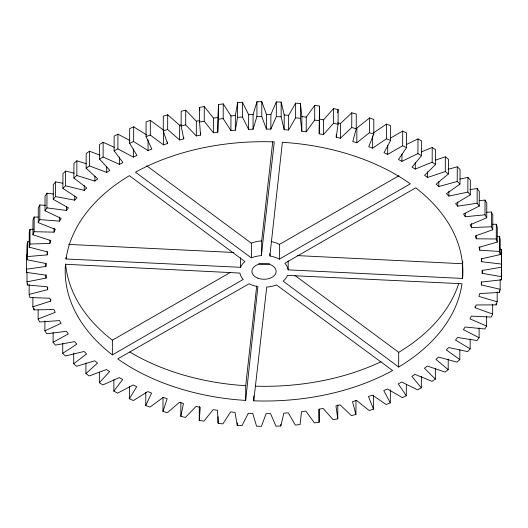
<?xml version="1.0" encoding="UTF-8"?>
<svg xmlns="http://www.w3.org/2000/svg" width="528" height="528" viewBox="0 0 528 528"><rect width="100%" height="100%" fill="white"/><g stroke="black" fill="none" stroke-linecap="round" stroke-linejoin="round"><path stroke-width="0.79" d="M319.15 409.141L319.103 422.209L314.371 422.902L305.903 411.107L301.528 411.629L300.076 424.598L295.277 425.04L288.308 412.837L283.879 413.12L280.81 425.964L275.972 426.149L270.547 413.622L266.099 413.668L261.433 426.307L256.588 426.228L252.747 413.457L248.305 413.272L242.075 425.614L237.25 425.278L235.019 412.348L230.611 411.926L222.862 423.898L218.097 423.304L217.483 410.302L213.147 409.649L203.92 421.159L199.247 420.321L200.264 407.332L196.02 406.448L185.381 417.43L180.827 416.348L183.46 403.458L179.342 402.349L167.363 412.731L162.961 411.404L167.198 398.706L163.231 397.379L149.992 407.088L145.761 405.53L151.582 393.103L147.787 391.571L133.379 400.541L129.36 398.765L136.706 386.687L133.122 384.965L117.632 393.136L113.843 391.149L122.681 379.507L119.321 377.599L102.861 384.919L99.337 382.741L109.6 371.606L106.484 369.527L89.166 375.943L85.919 373.586L97.548 363.04L94.703 360.802L76.633 366.274L73.689 363.759L86.599 353.866L84.044 351.483L65.347 355.978L62.726 353.311L76.831 344.137L74.58 341.629L55.381 345.114L53.104 342.316L68.31 333.927L66.383 331.307L46.801 333.755L44.88 330.851L61.09 323.301L59.492 320.588L39.673 321.988L38.122 318.991L55.222 312.332L53.968 309.54L34.03 309.883L32.861 306.814L50.741 301.085L49.843 298.241L29.924 297.521L29.139 294.4L47.685 289.641L47.144 286.763L27.377 284.981L26.981 281.833L46.061 278.078L45.883 275.18L26.4 272.356L26.407 269.194L45.896 266.468L46.081 263.571L27.007 259.723L27.06 245.018L27.456 241.864L29.04 241.732M26.453 257.651L26.453 254.489L26.4 272.356M319.103 422.209L318.925 409.207L323.222 408.454L333.135 419.76L337.762 418.816L335.96 405.86L340.144 404.884L351.437 415.628L355.925 414.447L352.513 401.623L356.565 400.429L369.158 410.54L373.481 409.121L368.478 396.521L372.365 395.109L386.179 404.521L390.311 402.877L383.75 390.581L387.446 388.971L402.389 397.624L406.296 395.762L398.224 383.849L401.702 382.048L417.674 389.875L421.337 387.816L411.8 376.372L415.048 374.392L431.937 381.348L435.336 379.097L424.4 368.194L427.39 366.049L445.084 372.082L448.186 369.659L435.93 359.37L438.636 357.073L457.024 362.149L459.815 359.568L446.318 349.965L448.727 347.53L467.683 351.608L470.138 348.889L455.492 340.032L457.585 337.478L476.989 340.54L479.094 337.696L463.386 329.644L465.155 326.984L484.869 329.003L486.618 326.06L469.96 318.866L471.392 316.12L491.284 317.09L492.657 314.061L475.16 307.778L476.243 304.96L496.188 304.867L497.178 301.778L478.955 296.439L479.681 293.575L499.547 292.426L500.141 289.291L481.325 284.942L481.688 282.044L501.336 279.84L501.541 276.685L482.242 273.346L482.249 270.442L501.547 267.201L501.409 249.335L499.772 249.143M26.981 281.833L27.02 272.026M27.007 259.723L27.456 241.864M27.377 284.981L27.383 283.351M27.403 256.575L47.177 254.892L47.725 252.014L29.192 247.163L29.245 232.459L30.03 229.343L33.218 229.244M29.139 294.4L29.172 284.592M29.192 247.163L29.984 244.048L30.03 229.343M29.984 244.048L49.903 243.428L50.807 240.583L32.934 234.769L32.987 220.064L34.168 217.001L38.155 217.087M32.861 306.814L32.894 297.825M32.934 234.769L34.115 231.706L34.168 217.001M34.03 309.883L34.036 308.246M34.115 231.706L54.054 232.142L55.308 229.363L38.221 222.618L38.273 207.913L39.831 204.923L45.382 205.339M38.122 318.991L38.148 310.002M38.221 222.618L39.778 219.628L39.831 204.923M39.778 219.628L59.598 221.126L61.202 218.42L45.005 210.791L45.058 196.086L46.985 193.189L53.513 194.033M44.88 330.851L44.913 321.044M45.896 266.468L45.903 263.201M46.061 278.078L46.075 274.811M45.005 210.791L46.933 207.893L46.985 193.189M47.177 254.892L47.19 251.625M47.685 289.641L47.692 287.192M49.903 243.428L49.916 240.161M50.741 301.085L50.747 299.449M46.933 207.893L66.508 210.441L68.442 207.827L53.255 199.366L53.302 184.661L55.585 181.876L62.786 183.216M53.104 342.316L53.137 332.515M54.054 232.142L54.067 228.056M53.255 199.366L55.532 196.581L55.585 181.876M59.598 221.126L59.611 217.041M55.532 196.581L74.732 200.158L76.982 197.657L62.898 188.423L62.951 173.712L65.578 171.059L74.138 173.164M62.726 353.311L62.759 343.504M62.898 188.423L65.525 185.77L65.578 171.059M66.033 258.984A198.838 129.664 0.2 0 1 129.38 175.679L244.919 261.578A24.248 15.814 0.2 0 0 240.563 267.313L66.033 258.984L66.04 257.354M66.508 210.441L66.521 206.356M65.525 185.77L84.216 190.351L86.77 187.981L73.887 178.028L73.94 163.324L76.883 160.816L86.308 163.72M73.689 363.759L73.729 353.133M74.732 200.158L74.745 196.073M73.887 178.028L76.831 175.52L76.883 160.816M84.216 190.351L84.229 185.447M76.831 175.52L94.888 181.084L97.739 178.86L86.137 168.254L86.189 153.549L89.437 151.213L99.977 155.166M85.919 373.586L85.958 362.967M86.137 168.254L89.39 165.917L89.437 151.213M94.888 181.084L94.908 176.18M89.39 165.917L106.696 172.418L109.811 170.353L99.574 159.172L99.62 144.461L103.158 142.303L114.365 147.352M99.337 382.741L99.37 372.121M99.574 159.172L103.105 157.014L103.158 142.303M106.696 172.418L106.715 166.696M112.345 354.895A198.838 129.664 0.2 0 1 65.452 264.264L239.923 273.068A24.248 15.814 0.2 0 0 243.223 279.444L112.345 354.895L112.391 340.184A198.838 129.664 0.2 0 1 65.604 264.092M103.105 157.014L119.546 164.406L122.912 162.518L114.101 150.83L114.154 136.125L117.942 134.158L129.895 140.534M113.843 391.149L113.883 379.711M146.725 135.01L133.703 126.832L129.677 128.588L129.624 143.293L136.95 155.404L133.36 157.113L117.889 148.87L117.942 134.158M119.546 164.406L119.572 157.054M129.36 398.765L129.4 386.509M133.36 157.113L133.386 148.942M163.548 130.139L150.335 120.364L146.098 121.902L146.051 136.607L151.84 149.068L148.045 150.579L133.65 141.537L133.703 126.832M145.761 405.53L145.807 392.462M148.045 150.579L148.078 139.953M167.475 141.907L167.468 143.543L163.495 144.844L150.282 135.076L150.335 120.364M167.468 143.543L163.258 130.819L163.304 116.114L167.719 114.807L179.672 125.248L179.619 139.953L183.744 138.864L183.751 137.234M163.495 144.844L163.541 130.957M162.961 411.404L163.007 397.518M179.619 139.953L167.666 129.518L167.719 114.807M183.744 138.864L181.13 125.968L181.183 111.256L185.744 110.194L196.357 121.229L196.304 135.94L200.548 135.076L200.561 132.62M180.827 416.348L180.873 402.455M196.304 135.94L185.691 124.905L185.744 110.194M200.548 135.076L199.558 122.08L199.61 107.375L204.29 106.557L213.49 118.114L213.437 132.825L217.78 132.185L218.467 104.478L223.238 103.917L230.96 115.922L230.914 130.627L235.316 130.225L237.58 117.308L237.633 102.604L242.451 102.293L248.655 114.668L248.602 129.373L253.051 129.208L256.918 116.45L256.964 101.746L261.815 101.693L266.449 114.352L266.396 129.063L270.851 129.129L276.302 116.629L276.349 101.924L281.186 102.128L284.229 114.992L284.176 129.697L288.605 130L295.601 117.836L295.654 103.132L300.452 103.594L301.871 116.569L301.825 131.274L306.2 131.815L314.695 120.067L314.747 105.356L319.473 106.075L319.216 133.789L323.512 134.554L333.452 123.301L333.498 108.59L338.125 109.553L338.072 124.265L336.244 137.214L340.428 138.211L351.74 127.519L351.793 112.814L356.281 114.015L356.228 128.726L352.79 141.53L356.836 142.745L369.455 132.693L369.501 117.988L373.824 119.427L373.778 134.138L368.742 146.711L372.629 148.137L386.463 138.798L386.509 124.087L390.641 125.756L390.588 140.461L384.001 152.724L387.697 154.354L402.653 145.781L406.56 147.655L398.462 159.529L401.94 161.344L417.925 153.595L421.588 155.674L412.025 167.072L415.265 169.072L432.168 162.195L435.56 164.465L424.604 175.316L427.588 177.474L445.295 171.527L448.391 173.963L436.115 184.193L438.821 186.503L457.215 181.52L460 184.114L446.483 193.651L448.886 196.099L467.854 192.106L470.303 194.845L455.631 203.63L457.723 206.197L477.134 203.227L479.233 206.078L463.511 214.051L465.274 216.724L484.994 214.797L486.73 217.754L470.059 224.862L471.484 227.614L491.383 226.743L492.743 229.779L475.24 235.983L476.315 238.801L496.261 238.993L497.237 242.088L479.008 247.335L479.728 250.199L499.594 251.453L500.181 254.588L481.351 258.845L481.714 261.743L501.356 264.04M199.247 420.321L199.294 406.435M213.437 132.825L204.237 121.262L204.29 106.557M217.78 132.185L218.467 104.478M218.097 423.304L218.117 416.77M230.914 130.627L223.186 118.622L223.238 103.917M235.316 130.225L235.369 115.52L237.633 102.604M237.25 425.278L237.263 422.829M240.484 267.511L240.517 257.71M248.602 129.373L242.398 116.998L242.451 102.293M245.659 400.429L257.888 286.645A24.248 15.814 0.2 0 1 249.084 283.787L117.711 358.868A198.838 129.664 0.2 0 0 245.659 400.429L245.711 385.724L256.714 285.899M251.288 257.875L135.458 172.194A198.838 129.664 0.2 0 1 274.296 141.893L261.327 255.638A24.248 15.814 0.2 0 0 251.559 257.77L251.341 243.17L146.758 165.805M253.051 129.208L253.097 114.497L256.964 101.746M253.75 400.825L266.719 287.08A24.248 15.814 0.2 0 0 276.487 284.948L392.588 370.531A198.838 129.664 0.2 0 1 253.75 400.825L253.763 395.927M266.396 129.063L261.763 116.398L261.815 101.693M261.637 255.618L261.69 240.913L272.705 141.913M269.848 256.021L282.388 142.289A198.838 129.664 0.2 0 1 410.329 183.85L279.345 259.136A24.248 15.814 0.2 0 0 270.158 256.073L269.861 253.572M270.851 129.129L270.904 114.424L276.349 101.924M279.345 259.136L279.398 244.431L398.99 175.692M284.176 129.697L281.14 116.833L281.186 102.128M280.81 425.964L280.817 424.334M462.779 261.769A198.838 129.664 0.2 0 1 462.647 263.749L462.594 278.454L288.149 269.854L288.182 260.865M288.605 130L288.658 115.295L295.654 103.132M301.825 131.274L300.399 118.298L300.452 103.594M306.2 131.815L306.253 117.11L314.747 105.356M319.216 133.789L319.473 106.075M323.512 134.554L323.565 119.849L333.498 108.59M336.244 137.214L336.25 134.759M337.762 418.816L337.808 404.93M340.428 138.211L340.481 123.499L351.793 112.814M356.836 142.745L356.888 128.04L369.501 117.988M355.925 414.447L355.978 400.554M372.629 148.137L372.669 135.881M373.481 409.121L373.534 395.234M387.697 154.354L387.724 145.365M390.311 402.877L390.357 389.809M398.666 367.039A198.838 129.664 0.2 0 0 462.007 283.734L287.483 275.405A24.248 15.814 0.2 0 1 283.12 281.14L398.666 367.039L398.719 352.328A198.838 129.664 0.2 0 0 458.759 283.397M401.94 161.344L401.966 153.991M402.653 145.781L402.706 131.069L406.613 132.95L406.56 147.655M406.296 395.762L406.336 384.325M415.265 169.072L415.285 162.532M417.925 153.595L417.978 138.89L406.349 144.527M421.588 155.674L421.634 140.969L417.978 138.89M421.337 387.816L421.377 376.378M427.588 177.474L427.607 171.758M432.168 162.195L432.221 147.49L421.199 151.972M435.56 164.465L435.613 149.761L432.221 147.49M435.336 379.097L435.369 368.471M438.821 186.503L438.834 181.606M445.295 171.527L445.348 156.823L435.336 160.182M448.391 173.963L448.444 159.258L445.348 156.823M448.186 369.659L448.226 359.04M448.886 196.099L448.906 191.195M457.215 181.52L457.268 166.815L448.067 169.303M457.723 206.197L457.736 202.112M460 184.114L460.053 169.409L457.268 166.815M459.815 359.568L459.848 349.76M465.274 216.724L465.287 213.457M467.854 192.106L467.907 177.401L460 179.065M470.303 194.845L470.356 180.134L467.907 177.401M470.138 348.889L470.171 339.082M471.484 227.614L471.497 223.529M475.16 307.778L475.167 306.141M476.315 238.801L476.322 235.534M477.134 203.227L477.18 188.522L469.907 189.631M479.233 206.078L479.285 191.374L477.18 188.522M479.094 337.696L479.127 327.888M479.728 250.199L479.741 246.932M481.325 284.942L481.338 281.668M481.714 261.743L481.721 258.476M482.242 273.346L482.255 270.079M484.994 214.797L485.041 200.092L479.523 200.633M486.73 217.754L486.783 203.049L485.041 200.092M486.618 326.06L486.651 316.252M491.383 226.743L491.436 212.038L486.658 212.249M492.743 229.779L492.796 215.074L491.436 212.038M492.657 314.061L492.69 304.253M496.261 238.993L496.313 224.281L492.32 224.248M496.188 304.867L496.195 303.237M497.237 242.088L497.29 227.383L496.313 224.281M497.178 301.778L497.211 291.971M499.594 251.453L499.64 236.742L497.257 236.597M499.547 292.426L499.554 290.789M500.181 254.588L500.227 239.884L499.64 236.742M500.141 289.291L500.174 279.484M501.336 279.84L501.587 261.974M501.541 276.685L501.409 249.335M337.663 112.794L338.125 109.553M373.336 132.99L386.509 124.087M112.391 340.184L230.617 272.276M390.595 138.013L402.706 131.069M114.101 150.83L117.889 148.87M129.624 143.293L133.65 141.537M251.341 243.17L251.605 243.065A24.248 15.814 0.2 0 1 261.373 240.933L261.69 240.913M146.051 136.607L150.282 135.076M163.258 130.819L167.666 129.518M179.672 125.248L181.045 124.885M181.13 125.968L185.691 124.905M196.357 121.229L199.894 120.509M199.558 122.08L204.237 121.262M213.49 118.114L217.833 117.48M218.42 119.189L223.186 118.622M230.96 115.922L235.369 115.52M237.58 117.308L242.398 116.998M248.655 114.668L253.097 114.497M256.918 116.45L261.763 116.398M266.449 114.352L270.904 114.424M276.302 116.629L281.14 116.833M68.554 244.398L233.957 252.483M297.257 255.592L462.647 263.749M284.229 114.992L288.658 115.295M295.601 117.836L300.399 118.298M301.871 116.569L306.253 117.11M314.695 120.067L319.42 120.78M319.268 119.077L323.565 119.849M333.452 123.301L338.072 124.265M337.689 122.839L340.481 123.499M351.74 127.519L356.228 128.726M369.455 132.693L373.778 134.138M386.463 138.798L390.588 140.461M294.881 275.411L398.719 352.328M288.149 269.854L288.123 269.65A24.248 15.814 0.2 0 0 284.823 263.274L415.701 187.823A198.838 129.664 0.2 0 1 462.594 278.454M199.61 107.375L199.861 110.623M269.438 263.756A12.124 7.907 0.2 0 1 258.694 263.729M381.163 361.68A198.838 129.664 0.2 0 1 255.42 386.173M245.711 385.724A198.838 129.664 0.2 0 1 129.822 352.031M271.161 241.547A24.248 15.814 0.2 0 1 279.398 244.431M257.849 278.15A12.124 7.907 0.2 0 0 276.144 271.471A12.124 7.907 0.2 0 0 258.073 264.455A12.124 7.907 0.2 0 0 257.849 278.15"/></g></svg>
